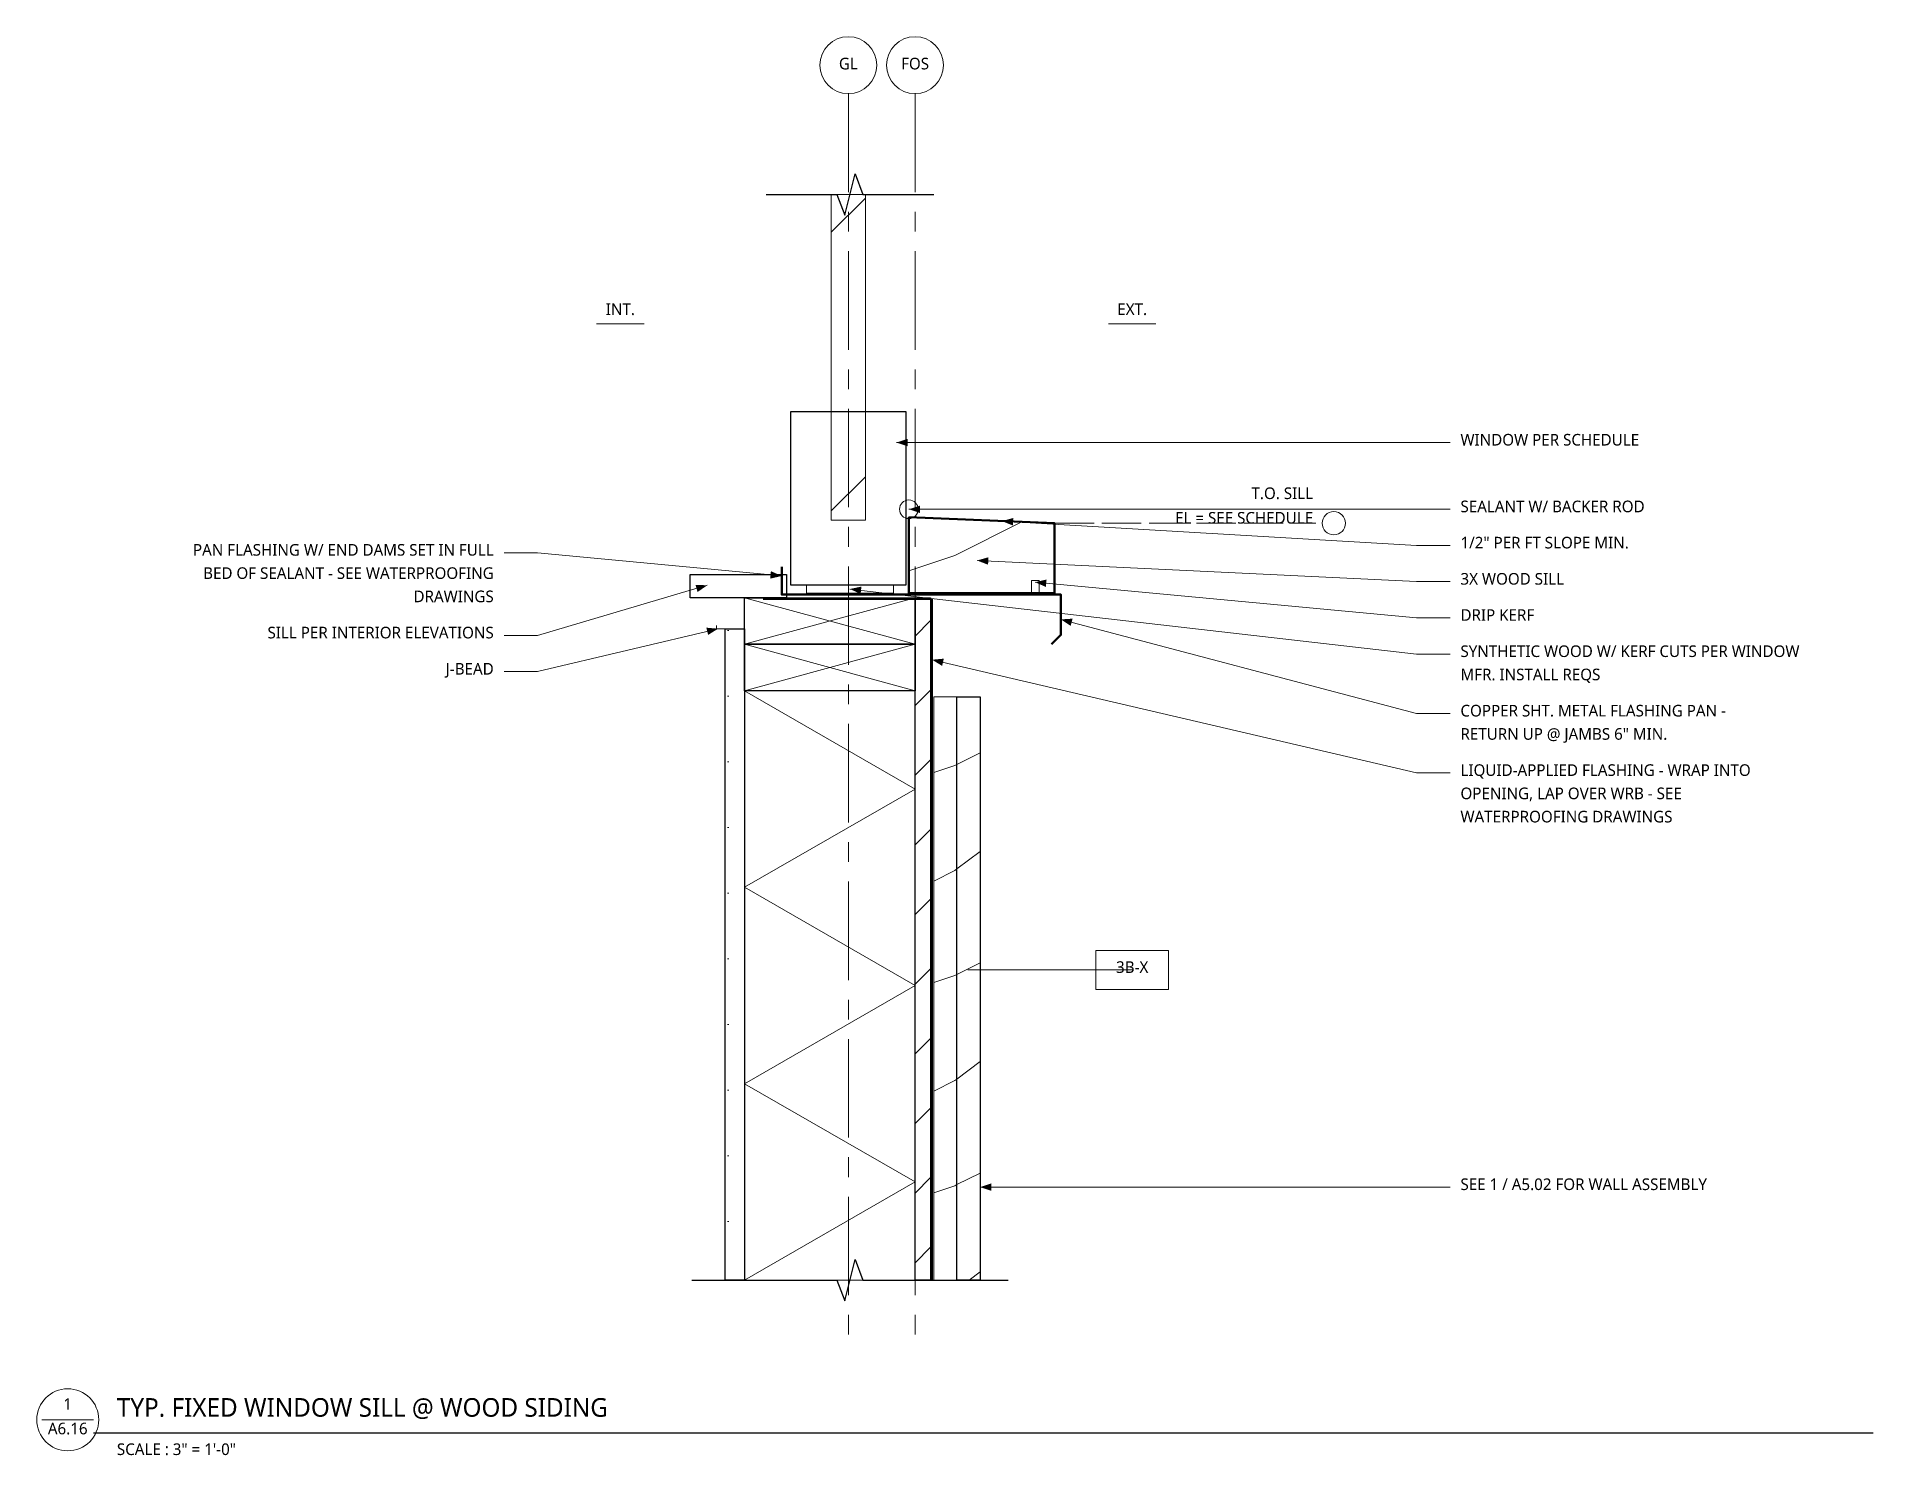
# Model space of a CAD drawing. Header units: inches. Extents: x -22.8 to 36.4, y -27.6 to 18.1.
import ezdxf
from ezdxf.enums import TextEntityAlignment as Align

# ---------------------------------------------------------------- set-up
doc = ezdxf.new("R2010")
doc.units = ezdxf.units.IN
doc.linetypes.add('CENTER', pattern=[5.08, 3.175, -0.635, 0.635, -0.635])
doc.linetypes.add('DASHED', pattern=[1.524, 1.27, -0.254])
for name, color, linetype, lineweight in [('A-ANNO-GRID', 7, 'CENTER', 13), ('A-ANNO-NOTE', 7, 'Continuous', 13), ('A-ANNO-TAGS', 7, 'Continuous', 18), ('A-DETL-HEVY', 7, 'Continuous', 50), ('A-DETL-HIDN', 7, 'DASHED', 18), ('A-DETL-LITE', 7, 'Continuous', 13), ('A-DETL-MEDM', 7, 'Continuous', 30), ('A-DETL-MEMB', 5, 'Continuous', 35), ('A-DETL-MTL', 7, 'Continuous', 50), ('A-DETL-PATT', 8, 'Continuous', 9)]:
    doc.layers.add(name, color=color, linetype=linetype, lineweight=lineweight)
doc.styles.add('OpenSans', font='OpenSans-Regular.ttf')

msp = doc.modelspace()

# ---------------------------------------------------------------- hatches: boundary and pattern name
at = {"layer": 'A-DETL-PATT'}
h = msp.add_hatch(dxfattribs=at)
h.set_pattern_fill('ANSI31', scale=2)
h.paths.add_polyline_path([(2.8, 13), (3.9, 13), (3.9, 2.5), (2.8, 2.5)])
h = msp.add_hatch(dxfattribs=at)
h.set_pattern_fill('WOOD1', scale=0.333333)
h.paths.add_polyline_path([(5.3, 2.6), (10, 2.4), (10, 0.15), (5.3, 0.15)])
h = msp.add_hatch(dxfattribs=at)
h.set_pattern_fill('WOOD1', scale=0.333333)
h.paths.add_polyline_path([(-1.75, 0.75), (1.35, 0.75), (1.35, 0), (-1.75, 0)])
h = msp.add_hatch(dxfattribs=at)
h.set_pattern_fill('ANSI31', scale=0.5)
h.paths.add_polyline_path([(5.5, 0), (6, 0), (6, -22), (5.5, -22)])
h = msp.add_hatch(dxfattribs=at)
h.set_pattern_fill('DOTS', scale=0.66667)
h.paths.add_polyline_path([(-0.625, -1), (0, -1), (0, -22), (-0.625, -22)])
h = msp.add_hatch(dxfattribs=at)
h.set_pattern_fill('WOOD1', scale=0.333333)
h.paths.add_polyline_path([(6.1, -3.2), (6.85, -3.2), (6.85, -22), (6.1, -22)])
h = msp.add_hatch(dxfattribs=at)
h.set_pattern_fill('WOOD1', scale=0.333333)
h.paths.add_polyline_path([(6.85, -3.2), (7.6, -3.2), (7.6, -22), (6.85, -22)])

# ---------------------------------------------------------------- linework, layer by layer
at = {"layer": 'A-ANNO-GRID'}
for points in [[(3.35, 16.25), (3.35, -24)], [(5.5, 16.25), (5.5, -24)]]:
    msp.add_lwpolyline(points, dxfattribs=at)
at = {"layer": 'A-ANNO-NOTE'}
for points in [[(22.75, 5), (21.667, 5), (4.9, 5)], [(22.75, 2.85), (21.667, 2.85), (5.3, 2.85)], [(22.75, 1.683), (21.667, 1.683), (8.3, 2.47)], [(-7.75, 1.45), (-6.667, 1.45), (1.2, 0.7)], [(22.75, 0.517), (21.667, 0.517), (7.5, 1.2)], [(-7.75, -1.217), (-6.667, -1.217), (-1.2, 0.4)], [(22.75, -1.817), (21.667, -1.817), (3.4, 0.28)], [(22.75, -0.65), (21.667, -0.65), (9.37, 0.5)], [(-7.75, -2.383), (-6.667, -2.383), (-0.85, -1)], [(22.75, -3.733), (21.667, -3.733), (10.2, -0.7)], [(22.75, -5.65), (21.667, -5.65), (6.05, -2)], [(12.5, -12), (7.2, -12)], [(22.75, -19), (21.667, -19), (7.6, -19)]]:
    msp.add_lwpolyline(points, dxfattribs=at)
for points in [[(4.9, 5), (5.26, 4.88), (5.26, 5.12)], [(5.3, 2.85), (5.66, 2.73), (5.66, 2.97)], [(8.3, 2.47), (8.652, 2.329), (8.666, 2.569)], [(7.5, 1.2), (7.854, 1.063), (7.865, 1.303)], [(1.2, 0.7), (0.853, 0.854), (0.83, 0.615)], [(-1.2, 0.4), (-1.579, 0.413), (-1.511, 0.183)], [(3.4, 0.28), (3.744, 0.12), (3.771, 0.358)], [(9.37, 0.5), (9.717, 0.347), (9.74, 0.586)], [(-0.85, -1), (-1.228, -0.967), (-1.172, -1.2)], [(10.2, -0.7), (10.517, -0.908), (10.579, -0.676)], [(6.05, -2), (6.373, -2.199), (6.428, -1.965)], [(7.6, -19), (7.96, -19.12), (7.96, -18.88)]]:
    msp.add_solid(points, dxfattribs=at)
at = {"layer": 'A-ANNO-TAGS'}
msp.add_lwpolyline([(11.333, -11.375), (13.667, -11.375), (13.667, -12.625), (11.333, -12.625)], close=True, dxfattribs=at)
for centre, radius in [((3.35, 17.167), 0.917), ((5.5, 17.167), 0.917), ((19, 2.4), 0.375), ((-21.817, -26.5), 1)]:
    msp.add_circle(centre, radius, dxfattribs=at)
at = {"layer": 'A-DETL-HEVY'}
msp.add_lwpolyline([(5.3, 2.6), (10, 2.4), (10, 0.15), (5.3, 0.15)], close=True, dxfattribs=at)
at = {"layer": 'A-DETL-HIDN'}
msp.add_lwpolyline([(10, 2.4), (18.417, 2.4)], dxfattribs=at)
at = {"layer": 'A-DETL-LITE'}
for p, q in [((0, 0), (5.5, -1.5)), ((0, -1.5), (5.5, 0)), ((0, -1.5), (5.5, -3)), ((0, -3), (5.5, -1.5))]:
    msp.add_line(p, q, dxfattribs=at)
for points in [[(2.8, 13), (3.9, 13), (3.9, 2.5), (2.8, 2.5)], [(2, 0.4), (4.8, 0.4), (4.8, 0.15), (2, 0.15)], [(0, -3), (5.5, -3), (5.5, -22), (0, -22)], [(6.1, -3.2), (6.85, -3.2), (6.85, -22), (6.1, -22)]]:
    msp.add_lwpolyline(points, close=True, dxfattribs=at)
for points in [[(-4.767, 8.833), (-3.233, 8.833)], [(11.733, 8.833), (13.267, 8.833)], [(9.25, 0.15), (9.25, 0.55), (9.5, 0.55), (9.5, 0.15)], [(-0.625, -1), (-0.9, -1), (-0.9, -0.9)], [(0, -3), (5.5, -6.167), (0, -9.333), (5.5, -12.5), (0, -15.667), (5.5, -18.833), (0, -22)], [(-22.65, -26.5), (-20.983, -26.5)]]:
    msp.add_lwpolyline(points, dxfattribs=at)
msp.add_circle((5.3, 2.85), 0.3, dxfattribs=at)
at = {"layer": 'A-DETL-MEDM'}
for points in [[(0.7, 13), (2.983, 13), (3.233, 12.333), (3.567, 13.667), (3.817, 13), (6.1, 13)], [(-1.7, -22), (2.983, -22), (3.233, -22.667), (3.567, -21.333), (3.817, -22), (8.5, -22)], [(-20.983, -26.917), (36.392, -26.917)]]:
    msp.add_lwpolyline(points, dxfattribs=at)
for points in [[(1.5, 6), (5.2, 6), (5.2, 0.4), (1.5, 0.4)], [(-1.75, 0.75), (1.35, 0.75), (1.35, 0), (-1.75, 0)], [(0, 0), (5.5, 0), (5.5, -1.5), (0, -1.5)], [(5.5, 0), (6, 0), (6, -22), (5.5, -22)], [(-0.625, -1), (0, -1), (0, -22), (-0.625, -22)], [(0, -1.5), (5.5, -1.5), (5.5, -3), (0, -3)], [(6.85, -3.2), (7.6, -3.2), (7.6, -22), (6.85, -22)]]:
    msp.add_lwpolyline(points, close=True, dxfattribs=at)
at = {"layer": 'A-DETL-MEMB'}
for points in [[(0.6, -0.05), (6.05, -0.05), (6.05, -3)], [(6.05, -3), (6.05, -22)]]:
    msp.add_lwpolyline(points, dxfattribs=at)
at = {"layer": 'A-DETL-MTL'}
msp.add_lwpolyline([(1.2, 1), (1.2, 0.1), (10.2, 0.1), (10.2, -1.2), (9.9, -1.5)], dxfattribs=at)

# ---------------------------------------------------------------- texts
at = {"layer": 'A-ANNO-NOTE', "style": 'OpenSans'}
for s, p in [('GL', (3.35, 16.917)), ('FOS', (5.5, 16.917)), ('INT.', (-4, 9)), ('EXT.', (12.5, 9)), ('3B-X', (12.5, -12.208)), ('1', (-21.817, -26.292)), ('A6.16', (-21.817, -27.083))]:
    msp.add_text(s, height=0.375, dxfattribs=at).set_placement(p, align=Align.BOTTOM_CENTER)
for s, height, p in [('WINDOW PER SCHEDULE', 0.375, (23.083, 4.792)), ('SEALANT W/ BACKER ROD', 0.375, (23.083, 2.642)), ('1/2" PER FT SLOPE MIN.', 0.375, (23.083, 1.475)), ('3X WOOD SILL', 0.375, (23.083, 0.308)), ('DRIP KERF', 0.375, (23.083, -0.858)), ('SYNTHETIC WOOD W/ KERF CUTS PER WINDOW', 0.375, (23.083, -2.025)), ('MFR. INSTALL REQS', 0.375, (23.083, -2.775)), ('COPPER SHT. METAL FLASHING PAN -', 0.375, (23.083, -3.942)), ('RETURN UP @ JAMBS 6" MIN.', 0.375, (23.083, -4.692)), ('LIQUID-APPLIED FLASHING - WRAP INTO', 0.375, (23.083, -5.858)), ('OPENING, LAP OVER WRB - SEE', 0.375, (23.083, -6.608)), ('WATERPROOFING DRAWINGS', 0.375, (23.083, -7.358)), ('SEE 1 / A5.02 FOR WALL ASSEMBLY', 0.375, (23.083, -19.208)), ('TYP. FIXED WINDOW SILL @ WOOD SIDING', 0.6, (-20.233, -26.583)), ('SCALE : 3" = 1\'-0"', 0.375, (-20.233, -27.75))]:
    msp.add_text(s, height=height, dxfattribs=at).set_placement(p, align=Align.BOTTOM_LEFT)
for s, p in [('T.O. SILL', (18.333, 3.067)), ('EL = SEE SCHEDULE', (18.333, 2.275)), ('PAN FLASHING W/ END DAMS SET IN FULL', (-8.083, 1.242)), ('BED OF SEALANT - SEE WATERPROOFING', (-8.083, 0.492)), ('DRAWINGS', (-8.083, -0.258)), ('SILL PER INTERIOR ELEVATIONS', (-8.083, -1.425)), ('J-BEAD', (-8.083, -2.592))]:
    msp.add_text(s, height=0.375, dxfattribs=at).set_placement(p, align=Align.BOTTOM_RIGHT)

doc.saveas('drawing.dxf')
